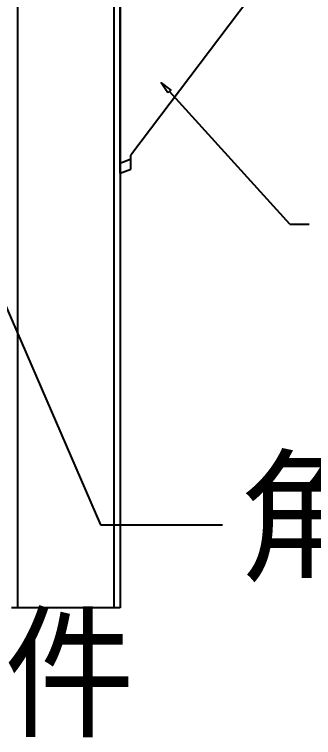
# Model space of a CAD drawing. Extents: x 185245 to 1992634, y -19957 to 755165.
# Drawn here: x 1881605 to 1882169, y 569534 to 570900 of the extents above; entities that cross this region are included whole.
import ezdxf

# ---------------------------------------------------------------- set-up
doc = ezdxf.new("R2010")
doc.units = 0
doc.header["$LTSCALE"] = 1000
doc.header["$MEASUREMENT"] = 0
doc.styles.add('_TEL_DIM', font='SIMPLEX', dxfattribs={"width": 0.8, "height": 3.5, "bigfont": 'HZTXT'})

msp = doc.modelspace()

# ---------------------------------------------------------------- linework, layer by layer
at = {"color": 7, "linetype": 'Continuous'}
for p, q in [((1881610.5, 572824.3), (1881610.5, 569778.8)), ((1881792.6, 572824.3), (1881792.6, 569778.8)), ((1881804, 572824.3), (1881804, 569778.8))]:
    msp.add_line(p, q, dxfattribs=at)
at = {"color": 0, "linetype": 'Continuous'}
for p, q in [((1881804, 570600.7), (1881804, 571021.2)), ((1882047.4, 570930.1), (1881824.5, 570634.4)), ((1881824.5, 570608.2), (1881824.5, 570634.4)), ((1881824.5, 570626.7), (1881804, 570618.9)), ((1881804, 570600.7), (1881824.5, 570608.2)), ((1881804, 569778.8), (1881599.1, 569778.8))]:
    msp.add_line(p, q, dxfattribs=at)
at = {"color": 4}
msp.add_lwpolyline([(1881894, 570752.1), (1881881.6, 570771.3), (1881899.6, 570757.1)], close=True, dxfattribs=at)
at = {"color": 4, "extrusion": (0.74036, 0.672211, 0), "elevation": 1776948.5}
msp.add_lwpolyline([(-842466.9, 0), (-842805.3, 0)], dxfattribs=at)
at = {"color": 4, "extrusion": (0.917476, 0.397791, 0), "elevation": 1953191.7}
msp.add_lwpolyline([(-225014.2, 0), (-225647.2, 0)], dxfattribs=at)
at = {"color": 4, "extrusion": (0, 1, 0)}
for points, elevation in [([(-1882124.3, 0), (-1882160.8, 0)], 570504.1), ([(-1881767, 0), (-1881997.3, 0)], 569936.2)]:
    msp.add_lwpolyline(points, dxfattribs=dict(at, elevation=elevation))

# ---------------------------------------------------------------- texts
at = {"color": 4, "char_height": 200, "attachment_point": 1, "style": '_TEL_DIM'}
for s, insert, width in [('\\fￋￎￌﾣﾤ|b0|i0|c134|p2;\\W0.9000000000;\\T1.0000000000;\\o\\l角配件', (1882027.4, 570051.2), 882), ('\\fￋￎￌﾣﾤ|b0|i0|c134|p2;\\W0.9000000000;\\T1.0000000000;\\o\\l限位紧固件', (1880603.6, 569756.3), 1376)]:
    msp.add_mtext(s, dxfattribs=dict(at, insert=insert, width=width))

doc.saveas('drawing.dxf')
